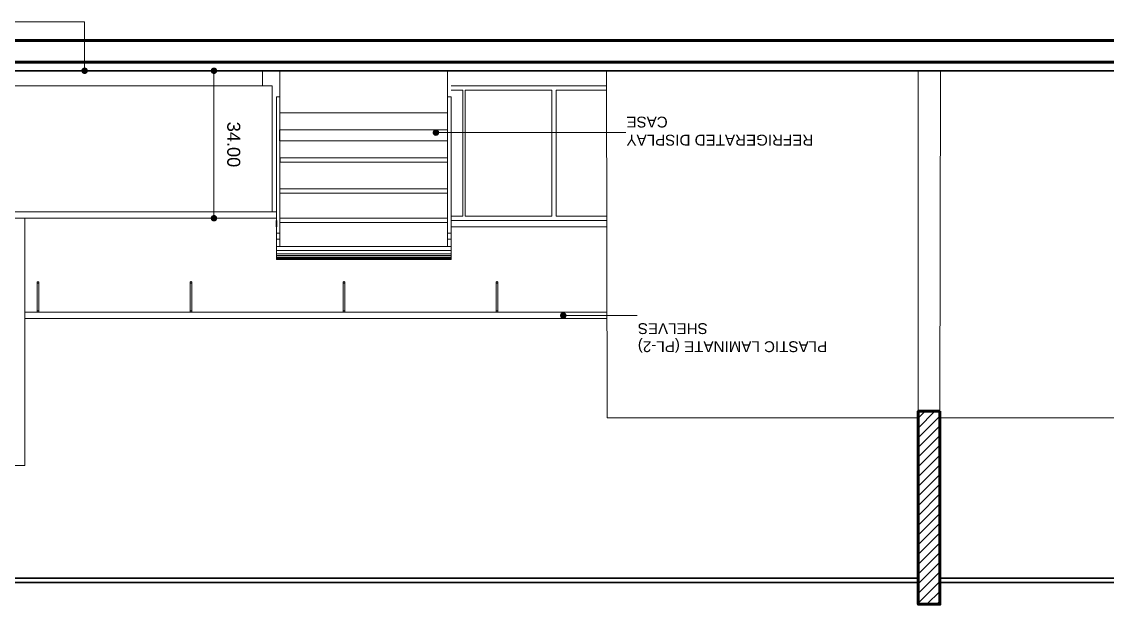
# Model space of a CAD drawing. Extents: x -566 to 72611, y -487 to 32334.
# Drawn here: x 326.8 to 577.1, y -301.4 to -167 of the extents above; entities that cross this region are included whole.
import ezdxf

# ---------------------------------------------------------------- set-up
doc = ezdxf.new("R2010")
doc.units = 0
doc.header["$LTSCALE"] = 0.5
doc.header["$MEASUREMENT"] = 0
doc.layers.get('0').update_dxf_attribs({"color": 20, "linetype": 'CONTINUOUS'})
doc.layers.get('DEFPOINTS').update_dxf_attribs({"linetype": 'CONTINUOUS', "lineweight": 5})
for name, color, linetype, lineweight in [('Annotations', 40, 'CONTINUOUS', 5), ('Framing', 142, 'CONTINUOUS', 35), ('hatch', 253, 'CONTINUOUS', 5), ('viewed', 160, 'CONTINUOUS', 13), ('walls', 191, 'CONTINUOUS', 60)]:
    doc.layers.add(name, color=color, linetype=linetype, lineweight=lineweight)
doc.styles.get("Standard").update_dxf_attribs({"font": 'arial.ttf'})
doc.dimstyles.new('Arch96', dxfattribs={"dimscale": 96, "dimtxt": 0.03125, "dimasz": 0.015625, "dimexe": 0.046875, "dimexo": 0.0625, "dimgap": 0.03125, "dimtad": 1, "dimtoh": 1, "dimdec": 4, "dimzin": 3, "dimdsep": 46, "dimlunit": 4, "dimtxsty": 'Standard', "dimblk": 'DOT', "dimcen": 0, "dimdle": 0.046875, "dimclrd": 256, "dimclre": 256, "dimclrt": 256, "dimaunit": 1, "dimadec": 3, "dimazin": 2, "dimtfac": 1, "dimtdec": 4, "dimtmove": 2, "dimatfit": 3, "dimldrblk": 'ARO14', "dimfxl": 1, "dimfrac": 2, "dimlwd": -1, "dimlwe": -1, "dimarcsym": 0})
doc.dimstyles.new('Arch96 IN', dxfattribs={"dimscale": 96, "dimtxt": 0.03125, "dimasz": 0.015625, "dimexe": 0.046875, "dimexo": 0.125, "dimgap": 0.03125, "dimtad": 1, "dimtoh": 1, "dimzin": 3, "dimdsep": 46, "dimtxsty": 'Standard', "dimblk": 'DOT', "dimcen": 0, "dimdle": 0.046875, "dimclrd": 256, "dimclre": 256, "dimclrt": 256, "dimaunit": 1, "dimadec": 3, "dimazin": 2, "dimtfac": 1, "dimtmove": 2, "dimatfit": 3, "dimldrblk": 'ARO14', "dimfxl": 1, "dimfrac": 2, "dimlwd": -1, "dimlwe": -1, "dimarcsym": 0})

# ---------------------------------------------------------------- blocks, each defined once
blk = doc.blocks.new('_Dot')
at = {"color": 0, "linetype": 'ByBlock', "lineweight": -2}
blk.add_line((-0.5, 0), (-1, 0), dxfattribs=at)
at = {"color": 0, "linetype": 'ByBlock', "const_width": 0.5}
blk.add_lwpolyline([(-0.25, 0, 1), (0.25, 0, 1)], format="xyb", close=True, dxfattribs=at)
blk = doc.blocks.new('*D49')
at = {"layer": 'Annotations', "transparency": 16777216}
for p, q in [((372.16, -178.35), (366.6, -178.35)), ((371.1, -210.85), (371.1, -179.85)), ((372.16, -212.35), (366.6, -212.35))]:
    blk.add_line(p, q, dxfattribs=at)
at = {"layer": 'DEFPOINTS', "color": 0, "transparency": 16777216}
for p in [(371.1, -178.35), (384.16, -178.35), (384.16, -212.35)]:
    blk.add_point(p, dxfattribs=at)
at = {"layer": 'Annotations', "transparency": 16777216, "xscale": 1.5, "yscale": 1.5, "zscale": 1.5}
for p, rotation in [((371.1, -178.35), 90.00000000000944), ((371.1, -212.35), 270.0000000000095)]:
    blk.add_blockref('_Dot', p, dxfattribs=dict(at, rotation=rotation))
at = {"layer": 'Annotations', "transparency": 16777216, "insert": (375.64, -195.35), "char_height": 3, "attachment_point": 5, "rotation": 270}
blk.add_mtext('34.00', dxfattribs=at)
blk = doc.blocks.new('ARO14')
blk.add_line((0, 0), (-1.02, 0))
at = {"const_width": 0.0625}
blk.add_lwpolyline([(-0.77, 0.47), (0, 0), (-0.77, -0.47)], dxfattribs=at)

msp = doc.modelspace()

# ---------------------------------------------------------------- hatches: boundary and pattern name
at = {"layer": 'hatch'}
h = msp.add_hatch(dxfattribs=at)
h.set_pattern_fill('ANSI31', color=256, scale=0.5, style=0)
h.set_pattern_definition([(225, (520.0315, 138.9018), (1.122532, -1.122532), [])])
h.paths.add_polyline_path([(538.50015, -256.85252), (533.50015, -256.85252), (533.50015, -301.35252), (538.50015, -301.35252)])

# ---------------------------------------------------------------- linework, layer by layer
for p, q in [((341.26541, -178.35252), (291.99485, -178.35252)), ((328.51628, -178.35252), (471.74509, -178.35252)), ((471.74509, -178.35252), (328.51628, -178.35252)), ((575.24057, -178.35252), (401.63444, -178.35252)), ((401.63444, -178.35252), (580.24649, -178.35252)), ((402.76767, -178.35252), (426.76864, -178.35252)), ((426.76864, -178.35252), (402.76767, -178.35252)), ((426.76864, -178.35252), (402.76767, -178.35252)), ((426.76864, -178.35252), (402.76767, -178.35252)), ((426.76864, -178.35252), (402.76767, -178.35252)), ((402.76767, -178.35252), (426.76864, -178.35252)), ((427.38581, -178.35252), (450.76961, -178.35252)), ((450.76961, -178.35252), (427.38581, -178.35252)), ((427.38581, -178.35252), (450.76961, -178.35252)), ((450.76961, -178.35252), (427.38581, -178.35252)), ((450.76961, -178.35252), (427.38581, -178.35252)), ((427.38581, -178.35252), (450.76961, -178.35252)), ((451.42107, -178.35252), (471.74509, -178.35252)), ((471.74509, -178.35252), (451.42107, -178.35252)), ((471.74509, -178.35252), (508.49222, -178.35252)), ((508.49222, -178.35252), (471.74509, -178.35252)), ((491.93155, -178.35252), (511.16662, -178.35252)), ((511.16662, -178.35252), (491.93155, -178.35252)), ((508.49222, -178.35252), (533.51317, -178.35252)), ((533.51317, -178.35252), (508.49222, -178.35252)), ((531.93597, -178.35252), (511.16662, -178.35252)), ((511.16662, -178.35252), (531.93597, -178.35252)), ((533.51317, -178.35252), (575.24057, -178.35252)), ((664.00987, -178.35252), (538.51909, -178.35252)), ((538.62195, -178.35252), (612.85352, -178.35252)), ((613.64212, -178.35252), (538.62195, -178.35252))]:
    msp.add_line(p, q)
at = {"layer": 'Annotations'}
for p in [(365.79777, -227.01047), (401.07925, -227.01047), (401.07925, -227.01047), (436.36074, -227.01047)]:
    msp.add_point(p, dxfattribs=at)
at = {"layer": 'Framing'}
for p, q in [((0.00592, -178.35252), (657.84944, -178.35252)), ((385.49577, -214.35397), (385.49577, -212.86532)), ((533.50015, -295.35252), (0.00023, -295.35252)), ((538.50015, -295.35252), (657.84944, -295.35252)), ((533.50015, -296.35252), (0.00018, -296.35252)), ((538.50015, -296.35252), (657.84944, -296.35252))]:
    msp.add_line(p, q, dxfattribs=at)
at = {"layer": 'hatch'}
for p, q in [((425.78311, -212.86532), (451.24963, -212.86532)), ((425.78311, -212.86532), (451.24963, -212.86532)), ((425.78311, -212.86532), (451.24963, -212.86532)), ((451.24963, -212.86532), (425.78311, -212.86532)), ((451.24963, -212.86532), (425.78311, -212.86532)), ((425.78311, -212.86532), (451.24963, -212.86532)), ((425.78311, -212.86532), (451.24963, -212.86532)), ((451.24963, -212.86532), (425.78311, -212.86532)), ((425.78311, -212.86532), (451.24963, -212.86532)), ((451.24963, -212.86532), (425.78311, -212.86532)), ((425.78311, -214.35397), (454.68713, -214.35397)), ((454.68713, -214.35397), (425.78311, -214.35397)), ((454.68713, -214.35397), (425.78311, -214.35397)), ((425.78311, -214.35397), (454.68713, -214.35397)), ((454.68713, -214.35397), (425.78311, -214.35397)), ((425.78311, -214.35397), (454.68713, -214.35397)), ((425.78311, -214.35397), (454.68713, -214.35397)), ((454.68713, -214.35397), (425.78311, -214.35397)), ((425.78311, -214.35397), (454.68713, -214.35397)), ((454.68713, -214.35397), (425.78311, -214.35397))]:
    msp.add_line(p, q, dxfattribs=at)
for points in [[(461.59052, -181.85252), (425.78311, -181.85252)], [(425.78311, -211.86532), (428.51125, -211.86532), (428.51125, -182.85252), (425.78311, -182.85252)], [(461.59264, -182.85252), (450.01317, -182.85252), (450.01317, -211.86532), (461.65431, -211.86532)], [(461.74994, -212.86532), (425.78311, -212.86532)], [(425.78311, -212.86532), (461.65644, -212.86532)], [(425.78311, -214.35397), (461.74994, -214.35397)]]:
    msp.add_lwpolyline(points, dxfattribs=at)
msp.add_lwpolyline([(429.01125, -182.85252), (449.00856, -182.85252), (449.00856, -211.86532), (429.01125, -211.86532)], close=True, dxfattribs=at)
at = {"layer": 'viewed'}
for p, q in [((461.75313, -258.35252), (461.58308, -178.35252)), ((533.50015, -256.85252, 80), (533.51317, -178.35252)), ((538.50015, -256.85252, 80), (538.62195, -178.35252)), ((254.46925, -181.85252), (384.49577, -181.85252)), ((384.49577, -181.85252), (384.49577, -210.85397)), ((285.46925, -210.85397), (385.49577, -210.85397)), ((285.46925, -212.35397), (385.49577, -212.35397)), ((327.51628, -212.35397), (327.51628, -269.35252)), ((386.28437, -215.7793), (385.49577, -215.7793)), ((386.28437, -217.18103), (385.49577, -217.18103)), ((425.78311, -215.7793), (424.96022, -215.7793)), ((425.78311, -217.18103), (424.96022, -217.18103)), ((425.78311, -218.83011), (385.49577, -218.83011)), ((425.78311, -219.78236), (385.49577, -219.78236)), ((425.78311, -220.55323), (385.49577, -220.55323)), ((425.78311, -220.96133), (385.49577, -220.96133)), ((425.78311, -221.36189), (385.49577, -221.36189)), ((425.78311, -221.52815), (385.49577, -221.52815)), ((425.78311, -221.64869), (385.49577, -221.64869)), ((425.78311, -221.64869), (385.49577, -221.64869)), ((425.78311, -221.64869), (385.49577, -221.64869)), ((424.96022, -221.82856), (386.28437, -221.82856)), ((327.51628, -233.99912), (461.70136, -233.99912, 52.11479)), ((327.51628, -235.49912), (461.70455, -235.49912, 52.11603)), ((533.50015, -258.35252), (461.75313, -258.35252)), ((657.84944, -258.35252), (538.50015, -258.35252)), ((-0.09694, -269.35252), (327.51628, -269.35252))]:
    msp.add_line(p, q, dxfattribs=at)
for points in [[(382.28437, -178.35252), (257.46925, -178.35252), (257.46925, -181.85252), (382.28437, -181.85252)], [(424.96022, -218.83011), (386.28437, -218.83011), (386.28437, -178.35252), (424.96022, -178.35252)], [(424.96022, -178.35252), (386.28437, -178.35252), (386.28437, -188.08779), (424.96022, -188.08779)], [(424.96022, -191.94853), (386.20583, -191.94853), (386.20583, -194.47078), (424.96022, -194.47078)], [(424.96022, -198.41692), (386.39333, -198.41692), (386.39333, -199.43894), (424.96022, -199.43894)], [(424.96022, -205.56779), (386.28437, -205.56779), (386.28437, -206.60647), (424.96022, -206.60647)], [(424.96022, -212.31919), (386.28437, -212.31919), (386.28437, -213.37314), (424.96022, -213.37314)], [(330.68772, -227.01047), (330.34485, -227.01047), (330.34485, -227.35334), (330.68772, -227.35334)], [(330.68772, -227.35334), (330.34485, -227.35334), (330.34485, -233.70189), (330.68772, -233.70189)], [(365.9692, -227.01047), (365.62633, -227.01047), (365.62633, -227.35334), (365.9692, -227.35334)], [(365.9692, -227.35334), (365.62633, -227.35334), (365.62633, -233.70189), (365.9692, -233.70189)], [(401.25069, -227.01047), (400.90782, -227.01047), (400.90782, -227.35334), (401.25069, -227.35334)], [(401.25069, -227.35334), (400.90782, -227.35334), (400.90782, -233.70189), (401.25069, -233.70189)], [(436.53217, -227.01047), (436.1893, -227.01047), (436.1893, -227.35334), (436.53217, -227.35334)], [(436.53217, -227.35334), (436.1893, -227.35334), (436.1893, -233.70189), (436.53217, -233.70189)], [(330.68772, -233.70189), (330.34485, -233.70189), (330.34485, -234.01047), (330.68772, -234.01047)], [(365.9692, -233.70189), (365.62633, -233.70189), (365.62633, -234.01047), (365.9692, -234.01047)], [(401.25069, -233.70189), (400.90782, -233.70189), (400.90782, -234.01047), (401.25069, -234.01047)], [(436.53217, -233.70189), (436.1893, -233.70189), (436.1893, -234.01047), (436.53217, -234.01047)]]:
    msp.add_lwpolyline(points, close=True, dxfattribs=at)
for points in [[(386.28437, -218.83011), (386.28437, -184.38705), (385.49577, -184.38705), (385.49577, -221.82856), (386.28437, -221.82856)], [(424.96022, -218.83011), (424.96022, -184.38705), (425.78311, -184.38705), (425.78311, -221.82856), (424.96022, -221.82856)]]:
    msp.add_lwpolyline(points, dxfattribs=at)
at = {"layer": 'walls'}
for p, q in [((-5.10286, -171.35252), (662.83, -171.35252)), ((-5.10286, -176.35252), (662.83, -176.35252))]:
    msp.add_line(p, q, dxfattribs=at)
at = {"layer": 'walls', "elevation": 80}
msp.add_lwpolyline([(538.50015, -256.85252), (538.50015, -301.35252), (533.50015, -301.35252), (533.50015, -256.85252)], close=True, dxfattribs=at)

# ---------------------------------------------------------------- texts
at = {"layer": 'Annotations', "char_height": 2.5, "attachment_point": 9, "rotation": 180}
for s, insert in [('REFRIGERATED DISPLAY CASE', (466.22701, -188.8941, 34)), ('PLASTIC LAMINATE (PL-2) SHELVES', (468.84176, -236.51395, 34))]:
    msp.add_mtext_dynamic_manual_height_columns(s, width=49.0944694, gutter_width=12.5, heights=[0], dxfattribs=dict(at, insert=insert))

# ---------------------------------------------------------------- dimensions: what is measured, and where the dimension line sits
at = {"layer": 'Annotations'}
dim = msp.add_linear_dim(base=(371.10373, -178.35252), p1=(384.15756, -212.35397), p2=(384.15756, -178.35252), angle=270, dimstyle='Arch96 IN', dxfattribs=at)
dim.commit()
dim.dimension.update_dxf_attribs({"geometry": '*D49', "text_midpoint": (375.63648, -195.35324)})

# ---------------------------------------------------------------- leaders
for points in [[(341.26541, -178.35252), (341.26541, -167.04649), (312.58814, -167.04649)], [(422.28342, -192.60671), (466.11037, -192.60671)], [(451.65114, -234.77688), (468.72512, -234.77688)]]:
    msp.add_leader(points, dimstyle='Arch96', override={"dimtad": 0, "dimldrblk": 'Dot'}, dxfattribs=at)

doc.saveas('drawing.dxf')
